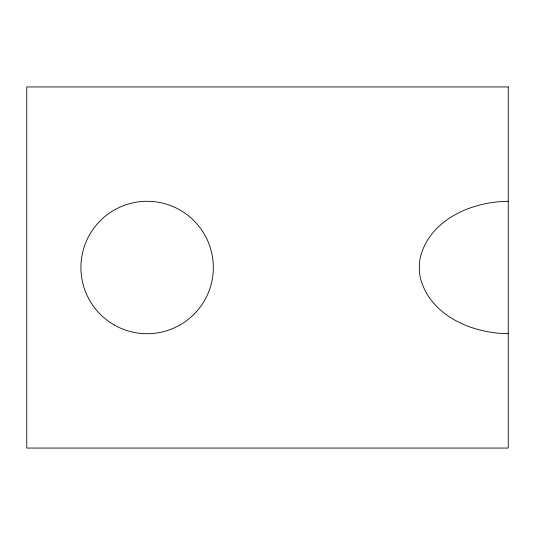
<?xml version="1.0" encoding="UTF-8"?>
<svg xmlns="http://www.w3.org/2000/svg" width="535" height="535" viewBox="0 0 535 535"><rect width="100%" height="100%" fill="white"/><g stroke="black" fill="none" stroke-linecap="round" stroke-linejoin="round"><path stroke-width="0.8" d="M508.25 201.307C472.666 201.548 431.023 218.802 420.697 255.89A48.946 48.946 0 0 0 420.684 279.109C431.036 316.192 472.659 333.452 508.25 333.693M508.25 86.938L26.75 86.938L26.75 448.062L508.25 448.062L508.25 86.938M114.022 324.839A66.206 66.206 0 0 0 213.331 267.5A66.206 66.206 0 0 0 114.022 210.161A66.206 66.206 0 0 0 114.022 324.839"/></g></svg>
